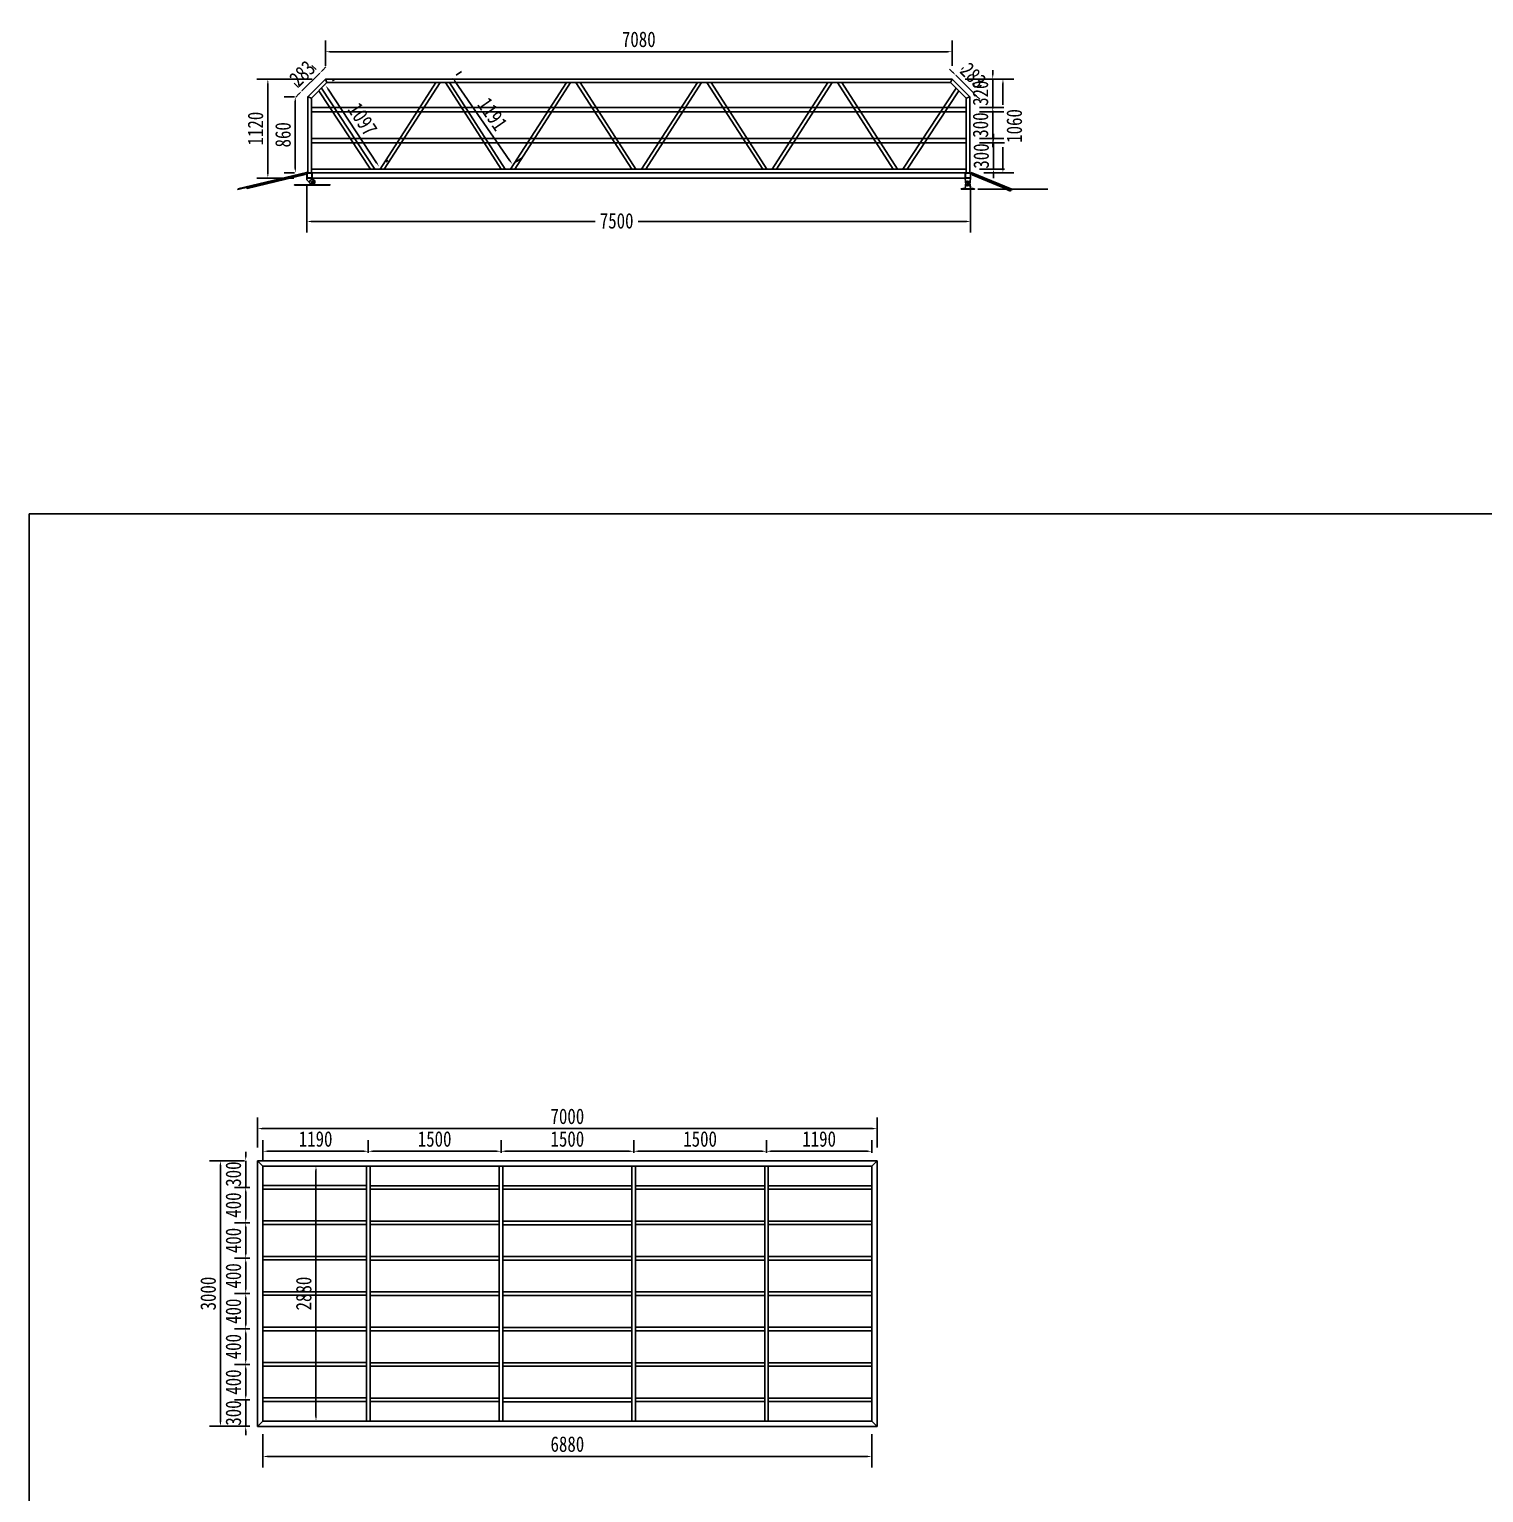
# Model space of a CAD drawing. Header units: millimetres. Extents: x -2018967 to 3675, y -751 to 1571936.
# Drawn here: x -1136962 to -1120525, y 1435199 to 1451735 of the extents above; entities that cross this region are included whole.
import ezdxf

# ---------------------------------------------------------------- set-up
doc = ezdxf.new("R2010")
doc.units = ezdxf.units.MM
doc.header["$LTSCALE"] = 1000
doc.linetypes.add('CENTER2', pattern=[28.575, 19.05, -3.175, 3.175, -3.175])
doc.layers.get('0').update_dxf_attribs({"linetype": 'CONTINUOUS'})
doc.layers.get('DEFPOINTS').update_dxf_attribs({"linetype": 'CONTINUOUS'})
doc.layers.add('00-HATCH(填充)', color=250, linetype='CONTINUOUS')
doc.styles.add('黑体', font='simhei.ttf', dxfattribs={"width": 0.8})
doc.dimstyles.new('W&&50', dxfattribs={"dimtxt": 175, "dimasz": 50, "dimexe": 125, "dimexo": 150, "dimgap": 50, "dimtad": 1, "dimdec": 0, "dimzin": 0, "dimdsep": 46, "dimtxsty": '黑体', "dimcen": 0.09, "dimclrd": 1, "dimclre": 1, "dimclrt": 7, "dimazin": 2, "dimtfac": 1, "dimtdec": 0, "dimtix": 1, "dimtmove": 2, "dimatfit": 3, "dimfxl": 100, "dimtolj": 1, "dimtzin": 0, "dimarcsym": 0})

# ---------------------------------------------------------------- blocks, each defined once
blk = doc.blocks.new('*D171')
at = {"color": 1, "lineweight": -2, "transparency": 16777216}
for p, q in [((-1133964, 1450973), (-1134081, 1450973)), ((-1133956, 1450163), (-1133956, 1450923)), ((-1133964, 1450113), (-1134081, 1450113))]:
    blk.add_line(p, q, dxfattribs=at)
at = {"color": 1, "transparency": 16777216}
for points in [[(-1133964, 1450923), (-1133947, 1450923), (-1133956, 1450973)], [(-1133964, 1450163), (-1133947, 1450163), (-1133956, 1450113)]]:
    blk.add_solid(points, dxfattribs=at)
at = {"layer": 'DEFPOINTS', "color": 0, "transparency": 16777216}
for p in [(-1133956, 1450973), (-1133814, 1450973), (-1133814, 1450113)]:
    blk.add_point(p, dxfattribs=at)
at = {"color": 7, "transparency": 16777216, "insert": (-1134094, 1450543), "char_height": 175, "attachment_point": 5, "rotation": 90, "style": '黑体'}
blk.add_mtext('\\A1;860', dxfattribs=at)
blk = doc.blocks.new('*D165')
at = {"color": 1, "lineweight": -2, "transparency": 16777216}
for p, q in [((-1133720, 1451279), (-1133768, 1451327)), ((-1133645, 1451274), (-1133609, 1451310)), ((-1133920, 1451079), (-1133968, 1451127)), ((-1133880, 1451039), (-1133680, 1451239)), ((-1133915, 1451004), (-1133951, 1450968))]:
    blk.add_line(p, q, dxfattribs=at)
at = {"color": 1, "transparency": 16777216}
for points in [[(-1133650, 1451280), (-1133639, 1451268), (-1133680, 1451239)], [(-1133921, 1451009), (-1133909, 1450998), (-1133880, 1451039)]]:
    blk.add_solid(points, dxfattribs=at)
at = {"layer": 'DEFPOINTS', "color": 0, "transparency": 16777216}
for p in [(-1133680, 1451239), (-1133614, 1451173), (-1133814, 1450973)]:
    blk.add_point(p, dxfattribs=at)
at = {"color": 7, "transparency": 16777216, "insert": (-1133877, 1451236), "char_height": 175, "attachment_point": 5, "rotation": 45, "style": '黑体'}
blk.add_mtext('\\A1;283', dxfattribs=at)
blk = doc.blocks.new('*D172')
at = {"color": 1, "lineweight": -2, "transparency": 16777216}
for p, q in [((-1126527, 1451251), (-1126562, 1451286)), ((-1126428, 1451279), (-1126403, 1451304)), ((-1126291, 1451016), (-1126491, 1451216)), ((-1126256, 1450980), (-1126221, 1450945)), ((-1126228, 1451079), (-1126203, 1451104))]:
    blk.add_line(p, q, dxfattribs=at)
at = {"color": 1, "transparency": 16777216}
for points in [[(-1126521, 1451257), (-1126533, 1451245), (-1126491, 1451216)], [(-1126250, 1450986), (-1126262, 1450974), (-1126291, 1451016)]]:
    blk.add_solid(points, dxfattribs=at)
at = {"layer": 'DEFPOINTS', "color": 0, "transparency": 16777216}
for p in [(-1126534, 1451173), (-1126491, 1451216), (-1126334, 1450973)]:
    blk.add_point(p, dxfattribs=at)
at = {"color": 7, "transparency": 16777216, "insert": (-1126294, 1451213), "char_height": 175, "attachment_point": 5, "rotation": 315, "style": '黑体'}
blk.add_mtext('\\A1;283', dxfattribs=at)
blk = doc.blocks.new('*D166')
at = {"color": 1, "lineweight": -2, "transparency": 16777216}
for p, q in [((-1133614, 1451323), (-1133614, 1451607)), ((-1133564, 1451482), (-1126584, 1451482)), ((-1126534, 1451323), (-1126534, 1451607))]:
    blk.add_line(p, q, dxfattribs=at)
at = {"color": 1, "transparency": 16777216}
for points in [[(-1133564, 1451490), (-1133564, 1451474), (-1133614, 1451482)], [(-1126584, 1451490), (-1126584, 1451474), (-1126534, 1451482)]]:
    blk.add_solid(points, dxfattribs=at)
at = {"layer": 'DEFPOINTS', "color": 0, "transparency": 16777216}
for p in [(-1126534, 1451482), (-1133614, 1451173), (-1126534, 1451173)]:
    blk.add_point(p, dxfattribs=at)
at = {"color": 7, "transparency": 16777216, "insert": (-1130074, 1451621), "char_height": 175, "attachment_point": 5, "style": '黑体'}
blk.add_mtext('\\A1;7080', dxfattribs=at)
blk = doc.blocks.new('*D167')
at = {"color": 1, "lineweight": -2, "transparency": 16777216}
for p, q in [((-1133764, 1451173), (-1134391, 1451173)), ((-1134266, 1451123), (-1134266, 1450103)), ((-1133974, 1450053), (-1134391, 1450053))]:
    blk.add_line(p, q, dxfattribs=at)
at = {"color": 1, "transparency": 16777216}
for points in [[(-1134274, 1451123), (-1134258, 1451123), (-1134266, 1451173)], [(-1134274, 1450103), (-1134258, 1450103), (-1134266, 1450053)]]:
    blk.add_solid(points, dxfattribs=at)
at = {"layer": 'DEFPOINTS', "color": 0, "transparency": 16777216}
for p in [(-1133614, 1451173), (-1134266, 1450053), (-1133824, 1450053)]:
    blk.add_point(p, dxfattribs=at)
at = {"color": 7, "transparency": 16777216, "insert": (-1134405, 1450613), "char_height": 175, "attachment_point": 5, "rotation": 90, "style": '黑体'}
blk.add_mtext('\\A1;1120', dxfattribs=at)
blk = doc.blocks.new('*D168')
at = {"color": 1, "lineweight": -2, "transparency": 16777216}
for p, q in [((-1126384, 1451173), (-1125949, 1451173)), ((-1126074, 1451223), (-1126074, 1451273)), ((-1126074, 1451173), (-1126074, 1450853)), ((-1126224, 1450853), (-1125949, 1450853)), ((-1126074, 1450803), (-1126074, 1450753))]:
    blk.add_line(p, q, dxfattribs=at)
at = {"color": 1, "transparency": 16777216}
for points in [[(-1126082, 1451223), (-1126066, 1451223), (-1126074, 1451173)], [(-1126082, 1450803), (-1126066, 1450803), (-1126074, 1450853)]]:
    blk.add_solid(points, dxfattribs=at)
at = {"layer": 'DEFPOINTS', "color": 0, "transparency": 16777216}
for p in [(-1126534, 1451173), (-1126374, 1450853), (-1126074, 1450853)]:
    blk.add_point(p, dxfattribs=at)
at = {"color": 7, "transparency": 16777216, "insert": (-1126212, 1451013), "char_height": 175, "attachment_point": 5, "rotation": 90, "style": '黑体'}
blk.add_mtext('\\A1;320', dxfattribs=at)
blk = doc.blocks.new('*D169')
at = {"color": 1, "lineweight": -2, "transparency": 16777216}
for p, q in [((-1126224, 1450803), (-1125949, 1450803)), ((-1126074, 1450853), (-1126074, 1450903)), ((-1126074, 1450803), (-1126074, 1450503)), ((-1126224, 1450503), (-1125949, 1450503)), ((-1126074, 1450453), (-1126074, 1450403))]:
    blk.add_line(p, q, dxfattribs=at)
at = {"color": 1, "transparency": 16777216}
for points in [[(-1126082, 1450853), (-1126066, 1450853), (-1126074, 1450803)], [(-1126082, 1450453), (-1126066, 1450453), (-1126074, 1450503)]]:
    blk.add_solid(points, dxfattribs=at)
at = {"layer": 'DEFPOINTS', "color": 0, "transparency": 16777216}
for p in [(-1126374, 1450803), (-1126374, 1450503), (-1126074, 1450503)]:
    blk.add_point(p, dxfattribs=at)
at = {"color": 7, "transparency": 16777216, "insert": (-1126212, 1450653), "char_height": 175, "attachment_point": 5, "rotation": 90, "style": '黑体'}
blk.add_mtext('\\A1;300', dxfattribs=at)
blk = doc.blocks.new('*D170')
at = {"color": 1, "lineweight": -2, "transparency": 16777216}
for p, q in [((-1126066, 1450503), (-1126066, 1450553)), ((-1126224, 1450453), (-1125941, 1450453)), ((-1126066, 1450453), (-1126066, 1450153)), ((-1126224, 1450153), (-1125941, 1450153)), ((-1126066, 1450103), (-1126066, 1450053))]:
    blk.add_line(p, q, dxfattribs=at)
at = {"color": 1, "transparency": 16777216}
for points in [[(-1126074, 1450503), (-1126057, 1450503), (-1126066, 1450453)], [(-1126074, 1450103), (-1126057, 1450103), (-1126066, 1450153)]]:
    blk.add_solid(points, dxfattribs=at)
at = {"layer": 'DEFPOINTS', "color": 0, "transparency": 16777216}
for p in [(-1126374, 1450453), (-1126374, 1450153), (-1126066, 1450153)]:
    blk.add_point(p, dxfattribs=at)
at = {"color": 7, "transparency": 16777216, "insert": (-1126204, 1450303), "char_height": 175, "attachment_point": 5, "rotation": 90, "style": '黑体'}
blk.add_mtext('\\A1;300', dxfattribs=at)
blk = doc.blocks.new('*D173')
at = {"color": 1, "lineweight": -2, "transparency": 16777216}
for p, q in [((-1133824, 1449963), (-1133824, 1449439)), ((-1126324, 1449963), (-1126324, 1449439)), ((-1133774, 1449564), (-1130566, 1449564)), ((-1126374, 1449564), (-1130082, 1449564))]:
    blk.add_line(p, q, dxfattribs=at)
at = {"color": 1, "transparency": 16777216}
for points in [[(-1133774, 1449572), (-1133774, 1449555), (-1133824, 1449564)], [(-1126374, 1449572), (-1126374, 1449555), (-1126324, 1449564)]]:
    blk.add_solid(points, dxfattribs=at)
at = {"layer": 'DEFPOINTS', "color": 0, "transparency": 16777216}
for p in [(-1133824, 1450113), (-1126324, 1450113), (-1133824, 1449564)]:
    blk.add_point(p, dxfattribs=at)
at = {"color": 7, "transparency": 16777216, "insert": (-1130324, 1449570), "char_height": 175, "attachment_point": 5, "style": '黑体'}
blk.add_mtext('\\A1;7500', dxfattribs=at)
blk = doc.blocks.new('*D174')
at = {"color": 1, "lineweight": -2, "transparency": 16777216}
for p, q in [((-1126113, 1451173), (-1125834, 1451173)), ((-1125959, 1451123), (-1125959, 1450881)), ((-1125959, 1450163), (-1125959, 1450405)), ((-1126174, 1450113), (-1125834, 1450113))]:
    blk.add_line(p, q, dxfattribs=at)
at = {"color": 1, "transparency": 16777216}
for points in [[(-1125967, 1451123), (-1125950, 1451123), (-1125959, 1451173)], [(-1125967, 1450163), (-1125950, 1450163), (-1125959, 1450113)]]:
    blk.add_solid(points, dxfattribs=at)
at = {"layer": 'DEFPOINTS', "color": 0, "transparency": 16777216}
for p in [(-1126263, 1451173), (-1125959, 1451173), (-1126324, 1450113)]:
    blk.add_point(p, dxfattribs=at)
at = {"color": 7, "transparency": 16777216, "insert": (-1125830, 1450643), "char_height": 175, "attachment_point": 5, "rotation": 90, "style": '黑体'}
blk.add_mtext('\\A1;1060', dxfattribs=at)
blk = doc.blocks.new('*D190')
at = {"color": 1, "lineweight": -2, "transparency": 16777216}
for p, q in [((-1133536, 1451152), (-1133508, 1451170)), ((-1133585, 1451060), (-1133037, 1450227)), ((-1132933, 1450236), (-1132905, 1450254))]:
    blk.add_line(p, q, dxfattribs=at)
at = {"color": 1, "transparency": 16777216}
for points in [[(-1133578, 1451064), (-1133592, 1451055), (-1133612, 1451102)], [(-1133030, 1450231), (-1133044, 1450222), (-1133009, 1450185)]]:
    blk.add_solid(points, dxfattribs=at)
at = {"layer": 'DEFPOINTS', "color": 0, "transparency": 16777216}
for p in [(-1133661, 1451070), (-1133058, 1450153), (-1133009, 1450185)]:
    blk.add_point(p, dxfattribs=at)
at = {"color": 7, "transparency": 16777216, "insert": (-1133195, 1450719), "char_height": 175, "attachment_point": 5, "rotation": 303.347, "style": '黑体'}
blk.add_mtext('\\A1;1097', dxfattribs=at)
blk = doc.blocks.new('*D191')
at = {"color": 1, "lineweight": -2, "transparency": 16777216}
for p, q in [((-1132151, 1451148), (-1131530, 1450250)), ((-1132136, 1451218), (-1132076, 1451260)), ((-1131459, 1450238), (-1131399, 1450280))]:
    blk.add_line(p, q, dxfattribs=at)
at = {"color": 1, "transparency": 16777216}
for points in [[(-1132144, 1451152), (-1132157, 1451143), (-1132179, 1451189)], [(-1131523, 1450255), (-1131537, 1450245), (-1131501, 1450209)]]:
    blk.add_solid(points, dxfattribs=at)
at = {"layer": 'DEFPOINTS', "color": 0, "transparency": 16777216}
for p in [(-1132260, 1451133), (-1131582, 1450153), (-1131501, 1450209)]:
    blk.add_point(p, dxfattribs=at)
at = {"color": 7, "transparency": 16777216, "insert": (-1131727, 1450777), "char_height": 175, "attachment_point": 5, "rotation": 304.6587, "style": '黑体'}
blk.add_mtext('\\A1;1191', dxfattribs=at)
blk = doc.blocks.new('*D420')
at = {"color": 1, "lineweight": -2, "transparency": 16777216}
for p, q in [((-1134531, 1438949), (-1134927, 1438949)), ((-1134802, 1435999), (-1134802, 1438899)), ((-1134531, 1435949), (-1134927, 1435949))]:
    blk.add_line(p, q, dxfattribs=at)
at = {"color": 1, "transparency": 16777216}
for points in [[(-1134810, 1438899), (-1134793, 1438899), (-1134802, 1438949)], [(-1134810, 1435999), (-1134793, 1435999), (-1134802, 1435949)]]:
    blk.add_solid(points, dxfattribs=at)
at = {"layer": 'DEFPOINTS', "color": 0, "transparency": 16777216}
for p in [(-1134802, 1438949), (-1134381, 1438949), (-1134381, 1435949)]:
    blk.add_point(p, dxfattribs=at)
at = {"color": 7, "transparency": 16777216, "insert": (-1134940, 1437449), "char_height": 175, "attachment_point": 5, "rotation": 90, "style": '黑体'}
blk.add_mtext('\\A1;3000', dxfattribs=at)
blk = doc.blocks.new('*D421')
at = {"color": 1, "lineweight": -2, "transparency": 16777216}
for p, q in [((-1134381, 1439099), (-1134381, 1439438)), ((-1127381, 1439099), (-1127381, 1439438)), ((-1127431, 1439313), (-1134331, 1439313))]:
    blk.add_line(p, q, dxfattribs=at)
at = {"color": 1, "transparency": 16777216}
for points in [[(-1134331, 1439321), (-1134331, 1439305), (-1134381, 1439313)], [(-1127431, 1439321), (-1127431, 1439305), (-1127381, 1439313)]]:
    blk.add_solid(points, dxfattribs=at)
at = {"layer": 'DEFPOINTS', "color": 0, "transparency": 16777216}
for p in [(-1134381, 1439313), (-1134381, 1438949), (-1127381, 1438949)]:
    blk.add_point(p, dxfattribs=at)
at = {"color": 7, "transparency": 16777216, "insert": (-1130881, 1439451), "char_height": 175, "attachment_point": 5, "style": '黑体'}
blk.add_mtext('\\A1;7000', dxfattribs=at)
blk = doc.blocks.new('*D410')
at = {"color": 1, "lineweight": -2, "transparency": 16777216}
for p, q in [((-1133803, 1438889), (-1133847, 1438889)), ((-1133722, 1438839), (-1133722, 1436059)), ((-1133803, 1436009), (-1133847, 1436009))]:
    blk.add_line(p, q, dxfattribs=at)
at = {"color": 1, "transparency": 16777216}
for points in [[(-1133730, 1438839), (-1133713, 1438839), (-1133722, 1438889)], [(-1133730, 1436059), (-1133713, 1436059), (-1133722, 1436009)]]:
    blk.add_solid(points, dxfattribs=at)
at = {"layer": 'DEFPOINTS', "color": 0, "transparency": 16777216}
for p in [(-1133653, 1438889), (-1133722, 1436009), (-1133653, 1436009)]:
    blk.add_point(p, dxfattribs=at)
at = {"color": 7, "transparency": 16777216, "insert": (-1133860, 1437449), "char_height": 175, "attachment_point": 5, "rotation": 90, "style": '黑体'}
blk.add_mtext('\\A1;2880', dxfattribs=at)
blk = doc.blocks.new('*D411')
at = {"color": 1, "lineweight": -2, "transparency": 16777216}
for p, q in [((-1134471, 1436249), (-1134641, 1436249)), ((-1134516, 1436299), (-1134516, 1436349)), ((-1134516, 1436249), (-1134516, 1435949)), ((-1134471, 1435949), (-1134641, 1435949)), ((-1134516, 1435899), (-1134516, 1435849))]:
    blk.add_line(p, q, dxfattribs=at)
at = {"color": 1, "transparency": 16777216}
for points in [[(-1134524, 1436299), (-1134508, 1436299), (-1134516, 1436249)], [(-1134524, 1435899), (-1134508, 1435899), (-1134516, 1435949)]]:
    blk.add_solid(points, dxfattribs=at)
at = {"layer": 'DEFPOINTS', "color": 0, "transparency": 16777216}
for p in [(-1134321, 1436249), (-1134516, 1435949), (-1134321, 1435949)]:
    blk.add_point(p, dxfattribs=at)
at = {"color": 7, "transparency": 16777216, "insert": (-1134655, 1436099), "char_height": 175, "attachment_point": 5, "rotation": 90, "style": '黑体'}
blk.add_mtext('\\A1;300', dxfattribs=at)
blk = doc.blocks.new('*D412')
at = {"color": 1, "lineweight": -2, "transparency": 16777216}
for p, q in [((-1134321, 1438947), (-1134321, 1439182)), ((-1134271, 1439057), (-1133181, 1439057)), ((-1133131, 1439039), (-1133131, 1439182))]:
    blk.add_line(p, q, dxfattribs=at)
at = {"color": 1, "transparency": 16777216}
for points in [[(-1134271, 1439065), (-1134271, 1439049), (-1134321, 1439057)], [(-1133181, 1439065), (-1133181, 1439049), (-1133131, 1439057)]]:
    blk.add_solid(points, dxfattribs=at)
at = {"layer": 'DEFPOINTS', "color": 0, "transparency": 16777216}
for p in [(-1133131, 1439057), (-1133131, 1438889), (-1134321, 1438797)]:
    blk.add_point(p, dxfattribs=at)
at = {"color": 7, "transparency": 16777216, "insert": (-1133726, 1439195), "char_height": 175, "attachment_point": 5, "style": '黑体'}
blk.add_mtext('\\A1;1190', dxfattribs=at)
blk = doc.blocks.new('*U408')
blk.add_lwpolyline([(-20, 940), (20, 940), (20, -1940), (-20, -1940)], close=True)
blk = doc.blocks.new('*U409')
at = {"color": 0, "linetype": 'ByBlock', "lineweight": -2, "transparency": 16777216}
for p in [(0, 0), (1500, 0), (3000, 0), (4500, 0)]:
    blk.add_blockref('*U408', p, dxfattribs=at)
blk = doc.blocks.new('*D413')
at = {"color": 1, "lineweight": -2, "transparency": 16777216}
for p, q in [((-1134471, 1436649), (-1134641, 1436649)), ((-1134516, 1436299), (-1134516, 1436599)), ((-1134471, 1436249), (-1134641, 1436249))]:
    blk.add_line(p, q, dxfattribs=at)
at = {"color": 1, "transparency": 16777216}
for points in [[(-1134524, 1436599), (-1134508, 1436599), (-1134516, 1436649)], [(-1134524, 1436299), (-1134508, 1436299), (-1134516, 1436249)]]:
    blk.add_solid(points, dxfattribs=at)
at = {"layer": 'DEFPOINTS', "color": 0, "transparency": 16777216}
for p in [(-1134516, 1436649), (-1134321, 1436649), (-1134321, 1436249)]:
    blk.add_point(p, dxfattribs=at)
at = {"color": 7, "transparency": 16777216, "insert": (-1134655, 1436449), "char_height": 175, "attachment_point": 5, "rotation": 90, "style": '黑体'}
blk.add_mtext('\\A1;400', dxfattribs=at)
blk = doc.blocks.new('*D414')
at = {"color": 1, "lineweight": -2, "transparency": 16777216}
for p, q in [((-1134471, 1437049), (-1134641, 1437049)), ((-1134516, 1436699), (-1134516, 1436999)), ((-1134471, 1436649), (-1134641, 1436649))]:
    blk.add_line(p, q, dxfattribs=at)
at = {"color": 1, "transparency": 16777216}
for points in [[(-1134524, 1436999), (-1134508, 1436999), (-1134516, 1437049)], [(-1134524, 1436699), (-1134508, 1436699), (-1134516, 1436649)]]:
    blk.add_solid(points, dxfattribs=at)
at = {"layer": 'DEFPOINTS', "color": 0, "transparency": 16777216}
for p in [(-1134516, 1437049), (-1134321, 1437049), (-1134321, 1436649)]:
    blk.add_point(p, dxfattribs=at)
at = {"color": 7, "transparency": 16777216, "insert": (-1134655, 1436849), "char_height": 175, "attachment_point": 5, "rotation": 90, "style": '黑体'}
blk.add_mtext('\\A1;400', dxfattribs=at)
blk = doc.blocks.new('*D415')
at = {"color": 1, "lineweight": -2, "transparency": 16777216}
for p, q in [((-1134471, 1437449), (-1134641, 1437449)), ((-1134516, 1437099), (-1134516, 1437399)), ((-1134471, 1437049), (-1134641, 1437049))]:
    blk.add_line(p, q, dxfattribs=at)
at = {"color": 1, "transparency": 16777216}
for points in [[(-1134524, 1437399), (-1134508, 1437399), (-1134516, 1437449)], [(-1134524, 1437099), (-1134508, 1437099), (-1134516, 1437049)]]:
    blk.add_solid(points, dxfattribs=at)
at = {"layer": 'DEFPOINTS', "color": 0, "transparency": 16777216}
for p in [(-1134516, 1437449), (-1134321, 1437449), (-1134321, 1437049)]:
    blk.add_point(p, dxfattribs=at)
at = {"color": 7, "transparency": 16777216, "insert": (-1134655, 1437249), "char_height": 175, "attachment_point": 5, "rotation": 90, "style": '黑体'}
blk.add_mtext('\\A1;400', dxfattribs=at)
blk = doc.blocks.new('*D416')
at = {"color": 1, "lineweight": -2, "transparency": 16777216}
for p, q in [((-1134471, 1437849), (-1134641, 1437849)), ((-1134516, 1437499), (-1134516, 1437799)), ((-1134471, 1437449), (-1134641, 1437449))]:
    blk.add_line(p, q, dxfattribs=at)
at = {"color": 1, "transparency": 16777216}
for points in [[(-1134524, 1437799), (-1134508, 1437799), (-1134516, 1437849)], [(-1134524, 1437499), (-1134508, 1437499), (-1134516, 1437449)]]:
    blk.add_solid(points, dxfattribs=at)
at = {"layer": 'DEFPOINTS', "color": 0, "transparency": 16777216}
for p in [(-1134516, 1437849), (-1134321, 1437849), (-1134321, 1437449)]:
    blk.add_point(p, dxfattribs=at)
at = {"color": 7, "transparency": 16777216, "insert": (-1134655, 1437649), "char_height": 175, "attachment_point": 5, "rotation": 90, "style": '黑体'}
blk.add_mtext('\\A1;400', dxfattribs=at)
blk = doc.blocks.new('*D417')
at = {"color": 1, "lineweight": -2, "transparency": 16777216}
for p, q in [((-1134471, 1438249), (-1134641, 1438249)), ((-1134516, 1437899), (-1134516, 1438199)), ((-1134471, 1437849), (-1134641, 1437849))]:
    blk.add_line(p, q, dxfattribs=at)
at = {"color": 1, "transparency": 16777216}
for points in [[(-1134524, 1438199), (-1134508, 1438199), (-1134516, 1438249)], [(-1134524, 1437899), (-1134508, 1437899), (-1134516, 1437849)]]:
    blk.add_solid(points, dxfattribs=at)
at = {"layer": 'DEFPOINTS', "color": 0, "transparency": 16777216}
for p in [(-1134516, 1438249), (-1134321, 1438249), (-1134321, 1437849)]:
    blk.add_point(p, dxfattribs=at)
at = {"color": 7, "transparency": 16777216, "insert": (-1134655, 1438049), "char_height": 175, "attachment_point": 5, "rotation": 90, "style": '黑体'}
blk.add_mtext('\\A1;400', dxfattribs=at)
blk = doc.blocks.new('*D418')
at = {"color": 1, "lineweight": -2, "transparency": 16777216}
for p, q in [((-1134471, 1438649), (-1134641, 1438649)), ((-1134516, 1438299), (-1134516, 1438599)), ((-1134471, 1438249), (-1134641, 1438249))]:
    blk.add_line(p, q, dxfattribs=at)
at = {"color": 1, "transparency": 16777216}
for points in [[(-1134524, 1438599), (-1134508, 1438599), (-1134516, 1438649)], [(-1134524, 1438299), (-1134508, 1438299), (-1134516, 1438249)]]:
    blk.add_solid(points, dxfattribs=at)
at = {"layer": 'DEFPOINTS', "color": 0, "transparency": 16777216}
for p in [(-1134516, 1438649), (-1134321, 1438649), (-1134321, 1438249)]:
    blk.add_point(p, dxfattribs=at)
at = {"color": 7, "transparency": 16777216, "insert": (-1134655, 1438449), "char_height": 175, "attachment_point": 5, "rotation": 90, "style": '黑体'}
blk.add_mtext('\\A1;400', dxfattribs=at)
blk = doc.blocks.new('*D422')
at = {"color": 1, "lineweight": -2, "transparency": 16777216}
for p, q in [((-1133131, 1439039), (-1133131, 1439182)), ((-1133081, 1439057), (-1131681, 1439057)), ((-1131631, 1439039), (-1131631, 1439182))]:
    blk.add_line(p, q, dxfattribs=at)
at = {"color": 1, "transparency": 16777216}
for points in [[(-1133081, 1439065), (-1133081, 1439049), (-1133131, 1439057)], [(-1131681, 1439065), (-1131681, 1439049), (-1131631, 1439057)]]:
    blk.add_solid(points, dxfattribs=at)
at = {"layer": 'DEFPOINTS', "color": 0, "transparency": 16777216}
for p in [(-1131631, 1439057), (-1133131, 1438889), (-1131631, 1438889)]:
    blk.add_point(p, dxfattribs=at)
at = {"color": 7, "transparency": 16777216, "insert": (-1132381, 1439195), "char_height": 175, "attachment_point": 5, "style": '黑体'}
blk.add_mtext('\\A1;1500', dxfattribs=at)
blk = doc.blocks.new('*D423')
at = {"color": 1, "lineweight": -2, "transparency": 16777216}
for p, q in [((-1131631, 1439039), (-1131631, 1439182)), ((-1131581, 1439057), (-1130181, 1439057)), ((-1130131, 1439039), (-1130131, 1439182))]:
    blk.add_line(p, q, dxfattribs=at)
at = {"color": 1, "transparency": 16777216}
for points in [[(-1131581, 1439065), (-1131581, 1439049), (-1131631, 1439057)], [(-1130181, 1439065), (-1130181, 1439049), (-1130131, 1439057)]]:
    blk.add_solid(points, dxfattribs=at)
at = {"layer": 'DEFPOINTS', "color": 0, "transparency": 16777216}
for p in [(-1130131, 1439057), (-1131631, 1438889), (-1130131, 1438889)]:
    blk.add_point(p, dxfattribs=at)
at = {"color": 7, "transparency": 16777216, "insert": (-1130881, 1439195), "char_height": 175, "attachment_point": 5, "style": '黑体'}
blk.add_mtext('\\A1;1500', dxfattribs=at)
blk = doc.blocks.new('*D424')
at = {"color": 1, "lineweight": -2, "transparency": 16777216}
for p, q in [((-1130131, 1439039), (-1130131, 1439182)), ((-1130081, 1439057), (-1128681, 1439057)), ((-1128631, 1439039), (-1128631, 1439182))]:
    blk.add_line(p, q, dxfattribs=at)
at = {"color": 1, "transparency": 16777216}
for points in [[(-1130081, 1439065), (-1130081, 1439049), (-1130131, 1439057)], [(-1128681, 1439065), (-1128681, 1439049), (-1128631, 1439057)]]:
    blk.add_solid(points, dxfattribs=at)
at = {"layer": 'DEFPOINTS', "color": 0, "transparency": 16777216}
for p in [(-1128631, 1439057), (-1130131, 1438889), (-1128631, 1438889)]:
    blk.add_point(p, dxfattribs=at)
at = {"color": 7, "transparency": 16777216, "insert": (-1129381, 1439195), "char_height": 175, "attachment_point": 5, "style": '黑体'}
blk.add_mtext('\\A1;1500', dxfattribs=at)
blk = doc.blocks.new('*D419')
at = {"color": 1, "lineweight": -2, "transparency": 16777216}
for p, q in [((-1134516, 1438999), (-1134516, 1439049)), ((-1134531, 1438949), (-1134641, 1438949)), ((-1134516, 1438649), (-1134516, 1438949)), ((-1134471, 1438649), (-1134641, 1438649)), ((-1134516, 1438599), (-1134516, 1438549))]:
    blk.add_line(p, q, dxfattribs=at)
at = {"color": 1, "transparency": 16777216}
for points in [[(-1134524, 1438999), (-1134508, 1438999), (-1134516, 1438949)], [(-1134524, 1438599), (-1134508, 1438599), (-1134516, 1438649)]]:
    blk.add_solid(points, dxfattribs=at)
at = {"layer": 'DEFPOINTS', "color": 0, "transparency": 16777216}
for p in [(-1134516, 1438949), (-1134381, 1438949), (-1134321, 1438649)]:
    blk.add_point(p, dxfattribs=at)
at = {"color": 7, "transparency": 16777216, "insert": (-1134655, 1438799), "char_height": 175, "attachment_point": 5, "rotation": 90, "style": '黑体'}
blk.add_mtext('\\A1;300', dxfattribs=at)
blk = doc.blocks.new('*D425')
at = {"color": 1, "lineweight": -2, "transparency": 16777216}
for p, q in [((-1128631, 1439039), (-1128631, 1439182)), ((-1128581, 1439057), (-1127491, 1439057)), ((-1127441, 1439039), (-1127441, 1439182))]:
    blk.add_line(p, q, dxfattribs=at)
at = {"color": 1, "transparency": 16777216}
for points in [[(-1128581, 1439065), (-1128581, 1439049), (-1128631, 1439057)], [(-1127491, 1439065), (-1127491, 1439049), (-1127441, 1439057)]]:
    blk.add_solid(points, dxfattribs=at)
at = {"layer": 'DEFPOINTS', "color": 0, "transparency": 16777216}
for p in [(-1127441, 1439057), (-1128631, 1438889), (-1127441, 1438889)]:
    blk.add_point(p, dxfattribs=at)
at = {"color": 7, "transparency": 16777216, "insert": (-1128036, 1439195), "char_height": 175, "attachment_point": 5, "style": '黑体'}
blk.add_mtext('\\A1;1190', dxfattribs=at)
blk = doc.blocks.new('*D426')
at = {"color": 1, "lineweight": -2, "transparency": 16777216}
for p, q in [((-1134321, 1435859), (-1134321, 1435483)), ((-1127441, 1435859), (-1127441, 1435483)), ((-1134271, 1435608), (-1127491, 1435608))]:
    blk.add_line(p, q, dxfattribs=at)
at = {"color": 1, "transparency": 16777216}
for points in [[(-1134271, 1435617), (-1134271, 1435600), (-1134321, 1435608)], [(-1127491, 1435617), (-1127491, 1435600), (-1127441, 1435608)]]:
    blk.add_solid(points, dxfattribs=at)
at = {"layer": 'DEFPOINTS', "color": 0, "transparency": 16777216}
for p in [(-1134321, 1436009), (-1127441, 1436009), (-1127441, 1435608)]:
    blk.add_point(p, dxfattribs=at)
at = {"color": 7, "transparency": 16777216, "insert": (-1130881, 1435747), "char_height": 175, "attachment_point": 5, "style": '黑体'}
blk.add_mtext('\\A1;6880', dxfattribs=at)
blk = doc.blocks.new('*U406')
for points in [[(-2270, -19), (-3440, -19), (-3440, 21), (-2270, 21)], [(-2230, 20), (-770, 20)], [(-730, 19), (730, 19)], [(770, 20), (2230, 20)], [(2270, 20), (3440, 20)], [(-770, -20), (-2230, -20)], [(730, -21), (-730, -21)], [(2230, -20), (770, -20)], [(3440, -20), (2270, -20)]]:
    blk.add_lwpolyline(points)
blk = doc.blocks.new('*U407')
at = {"color": 0, "linetype": 'ByBlock', "lineweight": -2, "transparency": 16777216}
for p in [(0, 0), (0, -400), (0, -800), (0, -1200), (0, -1600), (0, -2000), (0, -2400)]:
    blk.add_blockref('*U406', p, dxfattribs=at)

msp = doc.modelspace()

# ---------------------------------------------------------------- linework, layer by layer
at = {"color": 4}
for p, q in [((-1133597.5, 1451133), (-1133614.1, 1451173)), ((-1126550.7, 1451133), (-1126534.1, 1451173)), ((-1133774.1, 1450956.5), (-1133814.1, 1450973)), ((-1126334.1, 1450973), (-1126374.1, 1450956.5))]:
    msp.add_line(p, q, dxfattribs=at)
at = {"color": 0}
for p, q in [((-1132997.8, 1450153), (-1132367.8, 1451133)), ((-1132950.3, 1450153), (-1132320.3, 1451133)), ((-1131629.8, 1450153), (-1132259.8, 1451133)), ((-1131582.2, 1450153), (-1132212.2, 1451133)), ((-1131522.2, 1450153), (-1130892.2, 1451133)), ((-1131474.7, 1450153), (-1130844.7, 1451133)), ((-1130154.2, 1450153), (-1130784.2, 1451133)), ((-1130106.6, 1450153), (-1130736.6, 1451133)), ((-1130041.6, 1450153), (-1129411.6, 1451133)), ((-1129994.1, 1450153), (-1129364.1, 1451133)), ((-1128673.6, 1450153), (-1129303.6, 1451133)), ((-1128626, 1450153), (-1129256, 1451133)), ((-1128566, 1450153), (-1127936, 1451133)), ((-1128518.5, 1450153), (-1127888.5, 1451133)), ((-1127198, 1450153), (-1127828, 1451133)), ((-1127150.4, 1450153), (-1127780.4, 1451133)), ((-1133105.7, 1450153), (-1133689.8, 1451040.7)), ((-1133057.8, 1450153), (-1133661, 1451069.6)), ((-1127090.4, 1450153), (-1126487.3, 1451069.6)), ((-1127042.5, 1450153), (-1126458.4, 1451040.7)), ((-1133774.1, 1450853.1), (-1126374.1, 1450853.1)), ((-1133774.1, 1450803.1), (-1126374.1, 1450803.1)), ((-1133774.1, 1450503), (-1126374.1, 1450503)), ((-1133774.1, 1450453), (-1126374.1, 1450453))]:
    msp.add_line(p, q, dxfattribs=at)
at = {"color": 3}
for p, q in [((-1133824.1, 1450113), (-1126379.1, 1450113)), ((-1134381, 1435948.6), (-1134381, 1438948.6)), ((-1134321, 1438888.6), (-1134381, 1438948.6)), ((-1127381, 1438948.6), (-1134381, 1438948.6)), ((-1134321, 1436008.6), (-1134321, 1438888.6)), ((-1127441, 1438888.6), (-1134321, 1438888.6)), ((-1127441, 1438888.6), (-1127381, 1438948.6)), ((-1127441, 1438888.6), (-1127441, 1436008.6)), ((-1127381, 1438948.6), (-1127381, 1435948.6)), ((-1134321, 1436008.6), (-1134381, 1435948.6)), ((-1134381, 1435948.6), (-1127381, 1435948.6)), ((-1134321, 1436008.6), (-1127441, 1436008.6)), ((-1127441, 1436008.6), (-1127381, 1435948.6))]:
    msp.add_line(p, q, dxfattribs=at)
at = {"color": 1}
msp.add_line((-1133824.1, 1450113), (-1133824.1, 1450113), dxfattribs=at)
for p, q in [((-1126324.1, 1450053), (-1126384.1, 1450053)), ((-1126384.1, 1450053), (-1126376.5, 1449982)), ((-1126384.1, 1449933), (-1126376.5, 1450004.1)), ((-1126324.1, 1450053), (-1126331.7, 1449982)), ((-1126324.1, 1449933), (-1126331.7, 1450004.1)), ((-1126314.1, 1449933), (-1126394.1, 1449933)), ((-1126314.1, 1449933), (-1126394.1, 1449933)), ((-1126324.1, 1449933), (-1126384.1, 1449933)), ((-1125874.1, 1449906.8), (-1125960, 1449942.4))]:
    msp.add_line(p, q)
at = {"color": 3, "lineweight": 5}
msp.add_line((-1126324.1, 1450053), (-1126324.1, 1450113), dxfattribs=at)
at = {"lineweight": 5}
for p, q in [((-1125953.7, 1449960.4), (-1125960.6, 1449943.7)), ((-1125865.9, 1449924.1), (-1125872.8, 1449907.4))]:
    msp.add_line(p, q, dxfattribs=at)
at = {"color": 3, "linetype": 'CENTER2'}
for p, q in [((-1126404.1, 1449944), (-1126404.1, 1449919.7)), ((-1126304.1, 1449944), (-1126304.1, 1449919.7))]:
    msp.add_line(p, q, dxfattribs=at)
at = {"color": 4}
for points in [[(-1133814.1, 1450113), (-1133814.1, 1450973), (-1133614.1, 1451173)], [(-1133774.1, 1450113), (-1133774.1, 1450956.5), (-1133597.5, 1451133)], [(-1133614.1, 1451173), (-1126534.1, 1451173), (-1126334.1, 1450973), (-1126334.1, 1450113)], [(-1133597.5, 1451133), (-1126550.7, 1451133), (-1126374.1, 1450956.5), (-1126374.1, 1450113)], [(-1126379.1, 1450113), (-1133774.1, 1450113), (-1133774.1, 1450153), (-1126374.1, 1450153)]]:
    msp.add_lwpolyline(points, dxfattribs=at)
for points in [[(-1134605.8, 1449929.5), (-1134605.1, 1449926.6, 0.4142136), (-1134603.9, 1449925.8), (-1133828.3, 1450112, 0.4165142), (-1133827.6, 1450113.2), (-1133828.5, 1450117.1, 0.4119167), (-1133829.8, 1450117.8), (-1134604.3, 1449931.9)], [(-1125856, 1449924.3), (-1125857.2, 1449921.6, -0.4142136), (-1125858.5, 1449921), (-1126318.2, 1450111.4, -0.4165142), (-1126318.7, 1450112.7), (-1126317.2, 1450116.4, -0.4119167), (-1126315.9, 1450116.9), (-1125857.1, 1449926.9)]]:
    msp.add_lwpolyline(points, format="xyb")
for points in [[(-1134503.7, 1449949.9), (-1133846.4, 1450107.6), (-1133843.4, 1450095), (-1134500.7, 1449937.2)], [(-1133964.1, 1449975), (-1133564.1, 1449975), (-1133564.1, 1449979), (-1133964.1, 1449979)], [(-1133824.1, 1450113), (-1133764.1, 1450113), (-1133764.1, 1450053), (-1133824.1, 1450053)], [(-1133821.1, 1450110), (-1133767.1, 1450110), (-1133767.1, 1450056), (-1133821.1, 1450056)], [(-1126384.1, 1450113), (-1126324.1, 1450113), (-1126324.1, 1450053), (-1126384.1, 1450053)], [(-1126381.1, 1450110), (-1126327.1, 1450110), (-1126327.1, 1450056), (-1126381.1, 1450056)], [(-1125953.7, 1449960.4), (-1126301, 1450104.3), (-1126306, 1450092.3), (-1125958.6, 1449948.4)], [(-1126279.1, 1449933), (-1126429.1, 1449933), (-1126429, 1449929), (-1126279, 1449929)], [(-1126412.1, 1449933), (-1126396.1, 1449933), (-1126396.1, 1449929), (-1126412.1, 1449929)], [(-1126312.1, 1449933), (-1126296.1, 1449933), (-1126296.1, 1449929), (-1126312.1, 1449929)]]:
    msp.add_lwpolyline(points, close=True)
for points in [[(-1134502.5, 1449945), (-1133845.2, 1450102.8)], [(-1125955.6, 1449955.8), (-1126303, 1450099.7)], [(-1126244.1, 1449928), (-1125452.9, 1449928)]]:
    msp.add_lwpolyline(points)
at = {"color": 3}
msp.add_lwpolyline([(-1126324.1, 1450053), (-1133824.1, 1450053), (-1133824.1, 1450113), (-1126324.1, 1450113)], close=True, dxfattribs=at)
at = {"color": 2}
msp.add_lwpolyline([(-1136962, 1446259.5), (-1104088.7, 1446259.5), (-1104088.7, 1423249.7), (-1136962, 1423249.7)], close=True, dxfattribs=at)
at = {"lineweight": -3}
msp.add_circle((-1133764.1, 1450009), 30, dxfattribs=at)
msp.add_circle((-1126354.1, 1449993), 9)
msp.add_circle((-1126354.1, 1449993), 9)
msp.add_circle((-1126354.1, 1449993), 9)
msp.add_circle((-1126354.1, 1449993), 9)
for centre, radius, start, end in [((-1126354.1, 1449993), 25, 26.19556, 153.80444), ((-1126354.1, 1449993), 25, 206.19556, 333.80444), ((-1125873.7, 1449907.7), 1, 247.50372, 337.50372), ((-1125857.9, 1449925.1), 2, 337.50372, 67.50372)]:
    msp.add_arc(centre, radius, start, end)
at = {"lineweight": 5}
msp.add_arc((-1125959.7, 1449943.3), 1, 157.50372, 247.50372, dxfattribs=at)
at = {"layer": '00-HATCH(填充)', "color": 0, "lineweight": -3, "ltscale": 0.5}
for p, q in [((-1133751.6, 1450009), (-1133776.6, 1450009)), ((-1133764.1, 1449996.5), (-1133764.1, 1450021.5))]:
    msp.add_line(p, q, dxfattribs=at)
at = {"layer": '00-HATCH(填充)', "color": 0, "lineweight": -3}
msp.add_lwpolyline([(-1133764.1, 1450053), (-1133741.3, 1450006.3, -0.2679525), (-1133741.7, 1450001.3), (-1133749.1, 1449990.2, -0.2493247), (-1133753.3, 1449988), (-1133777, 1449988, -0.1989124), (-1133780.6, 1449989.5), (-1133824.1, 1450035.5), (-1133824.1, 1450053)], format="xyb", close=True, dxfattribs=at)
msp.add_circle((-1133764.1, 1450009), 6, dxfattribs=at)

# ---------------------------------------------------------------- block references
at = {"color": 2}
msp.add_blockref('*U409', (-1133130.8, 1437948.6), dxfattribs=at)
msp.add_blockref('*U407', (-1130881, 1438648.1))

# ---------------------------------------------------------------- dimensions: what is measured, and where the dimension line sits
for p1, p2, distance, picture, middle in [((-1133614.1, 1451173), (-1126534.1, 1451173), 309.1, '*D166', (-1130074.1, 1451620.6)), ((-1133814.1, 1450973), (-1133614.1, 1451173), 93.1, '*D165', (-1133877.2, 1451236.1)), ((-1126334.1, 1450973), (-1126534.1, 1451173), -60.4, '*D172', (-1126294.2, 1451213)), ((-1133661, 1451069.6), (-1133057.8, 1450153), 58.1, '*D190', (-1133195.1, 1450719.4)), ((-1132259.8, 1451133), (-1131582.2, 1450153), 98.2, '*D191', (-1131727.1, 1450777.1))]:
    dim = msp.add_aligned_dim(p1=p1, p2=p2, distance=distance, dimstyle='W&&50')
    dim.commit()
    dim.dimension.update_dxf_attribs({"geometry": picture, "text_midpoint": middle})
for base, p1, p2, picture, middle in [((-1134266, 1450053), (-1133614.1, 1451173), (-1133824.1, 1450053), '*D167', (-1134404.5, 1450613)), ((-1126073.9, 1450853.1), (-1126534.1, 1451173), (-1126374.1, 1450853.1), '*D168', (-1126212.4, 1451013)), ((-1133955.8, 1450973), (-1133814.1, 1450113), (-1133814.1, 1450973), '*D171', (-1134094.3, 1450543)), ((-1126073.9, 1450503), (-1126374.1, 1450803.1), (-1126374.1, 1450503), '*D169', (-1126212.4, 1450653)), ((-1126065.6, 1450153), (-1126374.1, 1450453), (-1126374.1, 1450153), '*D170', (-1126204.1, 1450303)), ((-1134516.1, 1438948.6), (-1134321, 1438648.8), (-1134381, 1438948.6), '*D419', (-1134654.5, 1438798.7)), ((-1134801.8, 1438948.6), (-1134381, 1435948.6), (-1134381, 1438948.6), '*D420', (-1134940.3, 1437448.6)), ((-1133721.7, 1436008.6), (-1133653, 1438888.6), (-1133653, 1436008.6), '*D410', (-1133860.2, 1437448.6)), ((-1134516.1, 1438648.8), (-1134321, 1438248.8), (-1134321, 1438648.8), '*D418', (-1134654.5, 1438448.8)), ((-1134516.1, 1438248.8), (-1134321, 1437848.8), (-1134321, 1438248.8), '*D417', (-1134654.5, 1438048.8)), ((-1134516.1, 1437848.8), (-1134321, 1437448.8), (-1134321, 1437848.8), '*D416', (-1134654.5, 1437648.8)), ((-1134516.1, 1437448.8), (-1134321, 1437048.8), (-1134321, 1437448.8), '*D415', (-1134654.5, 1437248.8)), ((-1134516.1, 1437048.8), (-1134321, 1436648.8), (-1134321, 1437048.8), '*D414', (-1134654.5, 1436848.8)), ((-1134516.1, 1436648.8), (-1134321, 1436248.8), (-1134321, 1436648.8), '*D413', (-1134654.5, 1436448.8)), ((-1134516.1, 1435948.6), (-1134321, 1436248.8), (-1134321, 1435948.6), '*D411', (-1134654.5, 1436098.7))]:
    dim = msp.add_linear_dim(base=base, p1=p1, p2=p2, angle=90, dimstyle='W&&50')
    dim.commit()
    dim.dimension.update_dxf_attribs({"geometry": picture, "text_midpoint": middle})
dim = msp.add_linear_dim(base=(-1125958.6, 1451173), p1=(-1126324.1, 1450113), p2=(-1126263.2, 1451173), angle=90, dimstyle='W&&50')
dim.commit()
dim.dimension.update_dxf_attribs({"geometry": '*D174', "text_midpoint": (-1125829.5, 1450643), "dimtype": 160})
dim = msp.add_linear_dim(base=(-1133824.1, 1449563.7), p1=(-1126324.1, 1450113), p2=(-1133824.1, 1450113), dimstyle='W&&50')
dim.commit()
dim.dimension.update_dxf_attribs({"geometry": '*D173', "text_midpoint": (-1130324.1, 1449570.2), "dimtype": 160})
for base, p1, p2, picture, middle in [((-1134381, 1439312.9), (-1127381, 1438948.6), (-1134381, 1438948.6), '*D421', (-1130881, 1439451.4)), ((-1133130.8, 1439057), (-1134321, 1438796.9), (-1133130.8, 1438888.6), '*D412', (-1133725.9, 1439195.5)), ((-1131630.8, 1439057), (-1133130.8, 1438888.6), (-1131630.8, 1438888.6), '*D422', (-1132380.8, 1439195.5)), ((-1130130.8, 1439057), (-1131630.8, 1438888.6), (-1130130.8, 1438888.6), '*D423', (-1130880.8, 1439195.5)), ((-1128630.8, 1439057), (-1130130.8, 1438888.6), (-1128630.8, 1438888.6), '*D424', (-1129380.8, 1439195.5)), ((-1127441, 1439057), (-1128630.8, 1438888.6), (-1127441, 1438888.6), '*D425', (-1128035.9, 1439195.5)), ((-1127441, 1435608.4), (-1134321, 1436008.6), (-1127441, 1436008.6), '*D426', (-1130881, 1435746.9))]:
    dim = msp.add_linear_dim(base=base, p1=p1, p2=p2, dimstyle='W&&50')
    dim.commit()
    dim.dimension.update_dxf_attribs({"geometry": picture, "text_midpoint": middle})

doc.saveas('drawing.dxf')
